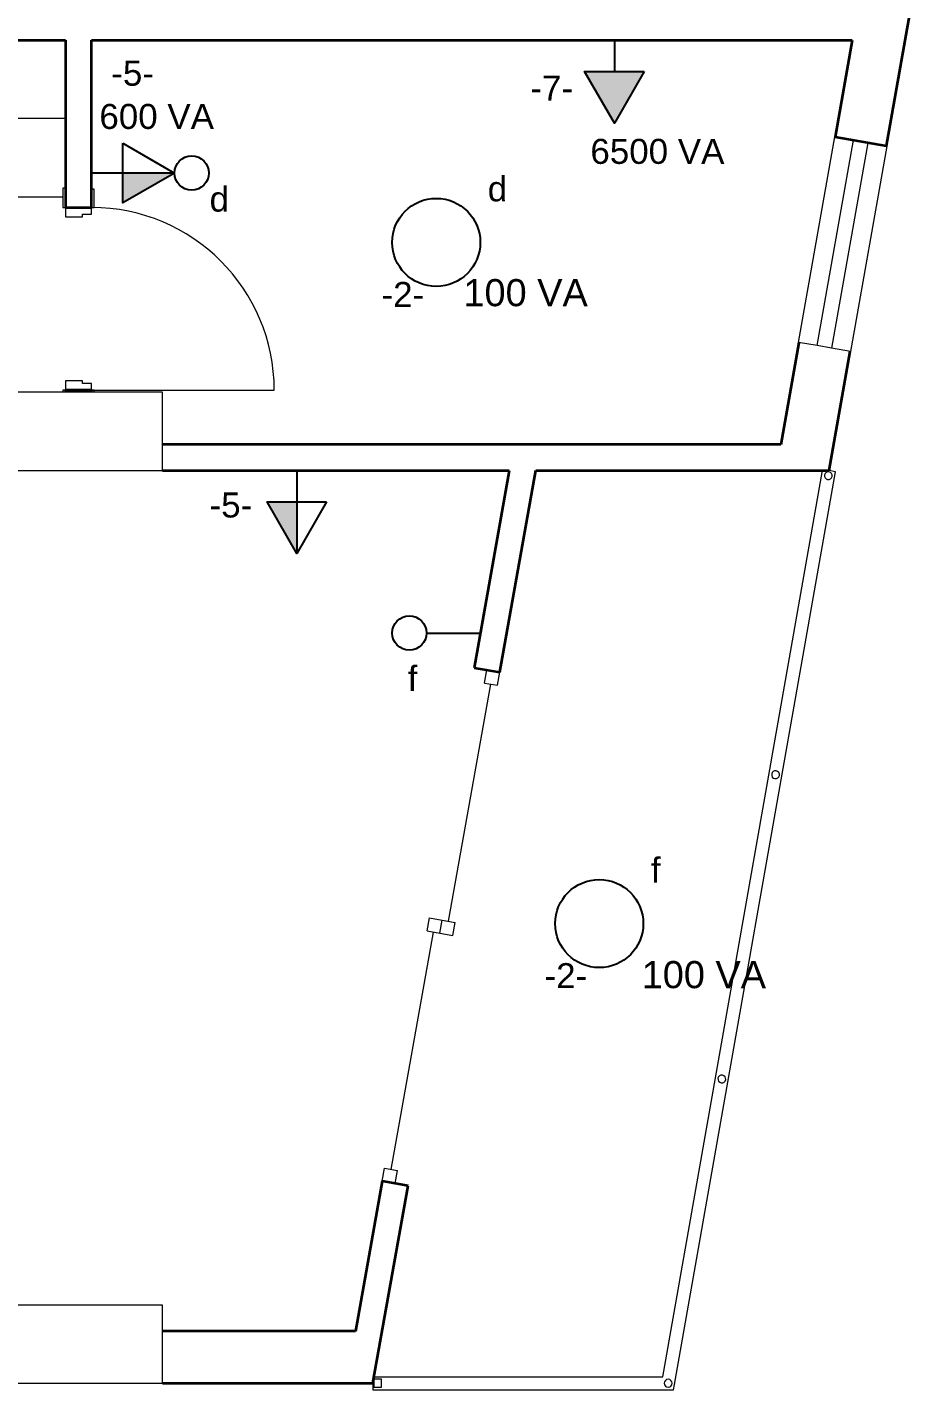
# Model space of a CAD drawing. Header units: metres. Extents: x -182 to 99, y 70 to 113.
# Drawn here: x 75.6 to 78.98, y 82.21 to 87.43 of the extents above; entities that cross this region are included whole.
import ezdxf

# ---------------------------------------------------------------- set-up
doc = ezdxf.new("R2010")
doc.units = ezdxf.units.M
doc.header["$LTSCALE"] = 0.01
for name, color, linetype, lineweight in [('A-DETL', 5, 'Continuous', 9), ('A-DOOR', 1, 'Continuous', 9), ('A-DOOR-FRAM', 1, 'Continuous', 13), ('A-DOOR-GLAZ', 1, 'Continuous', 13), ('A-FLOR-HRAL', 1, 'Continuous', 9), ('A-GLAZ', 6, 'Continuous', 9), ('A-GLAZ-FRAM', 6, 'Continuous', 13), ('A-GLAZ-SILL', 1, 'Continuous', 9), ('A-WALL', 2, 'Continuous', 9), ('S-COLS', 6, 'Continuous', 9)]:
    doc.layers.add(name, color=color, linetype=linetype, lineweight=lineweight)
doc.layers.add('Elétrica', color=7, linetype='Continuous')
doc.layers.get('0').off()
doc.styles.add('Arial', font='arial.ttf', dxfattribs={"height": 0.29506})

# ---------------------------------------------------------------- blocks, each defined once
blk = doc.blocks.new('Pilar rectangular hormigón - 300 x 700 mm-553680-Nivel 9')
at = {"layer": 'S-COLS'}
for p, q in [((0.15, 0.35), (-0.15, 0.35)), ((-0.15, 0.35), (-0.15, -0.35)), ((0.15, -0.35), (0.15, 0.35)), ((-0.15, -0.35), (0.15, -0.35))]:
    blk.add_line(p, q, dxfattribs=at)
blk = doc.blocks.new('Puerta de 1 hoja - 70 x 210 cm-216926-Nivel 9')
at = {"layer": 'A-DOOR', "lineweight": 13}
blk.add_line((0.6169, 0.05), (0.6169, 0.75), dxfattribs=at)
blk.add_arc((0.6169, 0.05), 0.7, 90, 180, dxfattribs=at)
at = {"layer": 'A-DOOR-FRAM'}
for p, q in [((-0.0831, 0.06), (-0.1531, 0.06)), ((-0.1531, 0.06), (-0.1531, 0.05)), ((-0.0831, 0.05), (-0.0831, 0.06)), ((0.6254, 0.06), (0.6169, 0.06)), ((0.6169, 0.06), (0.6169, 0.05)), ((-0.0581, 0.05), (-0.0831, 0.05)), ((-0.0581, 0.015), (-0.0581, 0.05)), ((-0.0481, 0.015), (-0.0581, 0.015)), ((-0.0481, -0.05), (-0.0481, 0.015)), ((0.5919, 0.015), (0.5819, 0.015)), ((0.5819, 0.015), (0.5819, -0.05)), ((0.6169, 0.05), (0.5919, 0.05)), ((0.5919, 0.05), (0.5919, 0.015)), ((-0.1581, -0.05), (-0.1581, -0.06)), ((-0.0831, -0.06), (-0.0831, -0.05)), ((-0.0831, -0.05), (-0.0481, -0.05)), ((0.5819, -0.05), (0.6169, -0.05)), ((0.6169, -0.05), (0.6169, -0.06)), ((-0.1581, -0.06), (-0.0831, -0.06)), ((0.6169, -0.06), (0.6254, -0.06))]:
    blk.add_line(p, q, dxfattribs=at)
blk = doc.blocks.new('Barandilla - 30 mm-412618-Nivel 9')
at = {"layer": 'A-FLOR-HRAL'}
for p, q in [((0.015, 0.016), (-0.015, 0.016)), ((-0.015, 0.016), (-0.015, -0.014)), ((0.015, -0.014), (0.015, 0.016)), ((-0.015, -0.014), (0.015, -0.014))]:
    blk.add_line(p, q, dxfattribs=at)
blk = doc.blocks.new('Barandilla - 30 mm-412620-Nivel 9')
at = {"layer": 'A-FLOR-HRAL'}
for start, end in [(0, 180), (180, 360)]:
    blk.add_arc((0, 0), 0.015, start, end, dxfattribs=at)
blk = doc.blocks.new('Barandilla - Barandilla-464421-Nivel 9')
for name, p, rotation in [('Barandilla - 30 mm-412620-Nivel 9', (3.8259, -11.9134), 169.9999999999997), ('Barandilla - 30 mm-412620-Nivel 9', (3.6237, -13.0604), 169.9999999999997), ('Barandilla - 30 mm-412620-Nivel 9', (3.4179, -14.2271), 169.9999999999997), ('Barandilla - 30 mm-412618-Nivel 9', (2.0999, -15.3939), 89.99999999999977), ('Barandilla - 30 mm-412620-Nivel 9', (3.2122, -15.3939), 89.99999999999977)]:
    blk.add_blockref(name, p, dxfattribs=dict(rotation=rotation))
blk = doc.blocks.new('Tipo de barandal superior -  65-464425-Nivel 9')
at = {"layer": 'A-FLOR-HRAL'}
for p, q in [((3.1912, -15.3689), (3.804, -11.8937)), ((3.2368, -15.3982), (3.854, -11.8981)), ((3.854, -11.8981), (3.8294, -11.8937)), ((2.0799, -15.3939), (2.0799, -15.4189)), ((2.0844, -15.3689), (3.1912, -15.3689)), ((3.2332, -15.4189), (3.2368, -15.3982)), ((2.0799, -15.4189), (3.2122, -15.4189)), ((3.2122, -15.4189), (3.2332, -15.4189))]:
    blk.add_line(p, q, dxfattribs=at)
blk = doc.blocks.new('M_Deslizante-2 Paneles - 2000 x 2220 mm-440947-Nivel 9')
at = {"layer": 'A-DOOR-FRAM'}
for p, q in [((-1, 0.177), (-1, 0.127)), ((-1, 0.177), (-0.95, 0.177)), ((-0.95, 0.177), (-0.95, 0.127)), ((-0.0254, 0.177), (-0.0254, 0.127)), ((-0.0254, 0.177), (0.0254, 0.177)), ((0.0254, 0.177), (0.0254, 0.127)), ((-1, 0.127), (-0.95, 0.127)), ((-0.0254, 0.127), (-0.0254, 0.077)), ((-0.0254, 0.127), (0.0254, 0.127)), ((-0.0254, 0.127), (0.0254, 0.127)), ((0.0254, 0.127), (0.0254, 0.077)), ((0.9492, 0.127), (0.9492, 0.077)), ((0.9492, 0.127), (1, 0.127)), ((1, 0.127), (1, 0.077)), ((-0.0254, 0.077), (0.0254, 0.077)), ((0.9492, 0.077), (1, 0.077))]:
    blk.add_line(p, q, dxfattribs=at)
at = {"layer": 'A-DOOR-GLAZ'}
for p, q in [((-0.95, 0.152), (-0.0254, 0.152)), ((0.0254, 0.102), (0.9492, 0.102))]:
    blk.add_line(p, q, dxfattribs=at)
blk = doc.blocks.new('Ventana simple - 25 x 80 cm-430068-Nivel 9')
at = {"layer": 'A-GLAZ-FRAM', "lineweight": 9}
for p, q in [((-0.4, 0.035), (0.4, 0.035)), ((-0.4, -0.02), (-0.4, 0.035)), ((0.4, 0.035), (0.4, -0.02)), ((0.4, -0.02), (-0.4, -0.02))]:
    blk.add_line(p, q, dxfattribs=at)
at = {"layer": 'A-GLAZ-SILL'}
for p, q in [((-0.4, 0.1079), (0.4, 0.1079)), ((-0.4, 0.035), (-0.4, 0.1079)), ((0.4, 0.1079), (0.4, 0.035)), ((-0.4, -0.0941), (-0.4, -0.02)), ((0.4, -0.02), (0.4, -0.0941)), ((0.4, -0.0941), (-0.4, -0.0941))]:
    blk.add_line(p, q, dxfattribs=at)

msp = doc.modelspace()

# ---------------------------------------------------------------- hatches: boundary and pattern name
at = {"layer": 'Elétrica', "ltscale": 0.5, "true_color": 0xffffff}
for points in [[(77.8493, 87.0651), (77.9635, 87.2628), (77.7351, 87.2628)], [(76.1633, 86.8736), (75.9656, 86.8736), (75.9656, 86.7595)], [(76.6321, 85.4151), (76.6321, 85.6128), (76.5179, 85.6128)]]:
    msp.add_hatch(color=7, dxfattribs=at).paths.add_polyline_path(points)

# ---------------------------------------------------------------- linework, layer by layer
at = {"layer": 'A-DETL'}
for p, q in [((75.7457, 87.0827), (73.5457, 87.0827)), ((73.5457, 86.7827), (75.7357, 86.7827))]:
    msp.add_line(p, q, dxfattribs=at)
at = {"layer": 'A-WALL', "color": 7, "lineweight": 35}
for p, q in [((78.8921, 86.9777), (78.9811, 87.4827)), ((73.5457, 87.3827), (75.7457, 87.3827)), ((75.7457, 87.3827), (75.7457, 86.7412)), ((75.8457, 87.3827), (78.7604, 87.3827)), ((75.8457, 86.7412), (75.8457, 87.3827)), ((78.7604, 87.3827), (78.6951, 87.0124)), ((78.6951, 87.0124), (78.8921, 86.9777)), ((75.7457, 86.7412), (75.8457, 86.7412)), ((78.5561, 86.2241), (78.4871, 85.8327)), ((78.6725, 85.7327), (78.7531, 86.1894)), ((75.7457, 86.0412), (75.7457, 86.0327)), ((75.8457, 86.0412), (75.7457, 86.0412)), ((75.8457, 86.0327), (75.8457, 86.0412)), ((78.4871, 85.8327), (76.1171, 85.8327)), ((76.1171, 85.7327), (77.4464, 85.7327)), ((77.4464, 85.7327), (77.3114, 84.9766)), ((77.4098, 84.959), (77.5479, 85.7327)), ((77.5479, 85.7327), (78.6725, 85.7327)), ((77.3114, 84.9766), (77.4098, 84.959)), ((76.9599, 83.0077), (76.8572, 82.4325)), ((76.9231, 82.2325), (77.0583, 82.9901)), ((77.0583, 82.9901), (76.9599, 83.0077)), ((76.8572, 82.4325), (76.1171, 82.4325)), ((76.1171, 82.2325), (76.9231, 82.2325))]:
    msp.add_line(p, q, dxfattribs=at)
at = {"layer": 'Elétrica', "color": 7, "ltscale": 0.5, "true_color": 0xffffff}
for p, q in [((77.8493, 87.3827), (77.8493, 87.2628)), ((76.1633, 86.8736), (75.8457, 86.8736)), ((77.1294, 85.1094), (77.3351, 85.1094))]:
    msp.add_line(p, q, dxfattribs=at)
for points in [[(77.9635, 87.2628), (77.8493, 87.0651), (77.7351, 87.2628)], [(75.9656, 86.9878), (76.1633, 86.8736), (75.9656, 86.7595)], [(76.7463, 85.6128), (76.6321, 85.4151), (76.5179, 85.6128)]]:
    msp.add_lwpolyline(points, close=True, dxfattribs=at)
msp.add_lwpolyline([(76.6321, 85.7327), (76.6321, 85.6128), (76.6321, 85.4151)], dxfattribs=at)
for centre, radius in [((76.2292, 86.8736), 0.0658), ((77.1664, 86.6077), 0.1688), ((77.0636, 85.1094), 0.0658), ((77.7912, 83.9951), 0.1688)]:
    msp.add_circle(centre, radius, dxfattribs=at)

# ---------------------------------------------------------------- block references
at = {"layer": 'A-DOOR'}
for name, p, rotation in [('Puerta de 1 hoja - 70 x 210 cm-216926-Nivel 9', (75.7957, 86.6581), 269.9999999999999), ('M_Deslizante-2 Paneles - 2000 x 2220 mm-440947-Nivel 9', (77.3099, 83.961), 79.87747997241945)]:
    msp.add_blockref(name, p, dxfattribs=dict(at, rotation=rotation))
at = {"layer": 'A-FLOR-HRAL'}
for name in ['Tipo de barandal superior -  65-464425-Nivel 9', 'Barandilla - Barandilla-464421-Nivel 9']:
    msp.add_blockref(name, (74.8431, 97.6264), dxfattribs=at)
at = {"layer": 'A-GLAZ', "rotation": 79.99999999999994}
msp.add_blockref('Ventana simple - 25 x 80 cm-430068-Nivel 9', (78.7308, 86.5995), dxfattribs=at)
at = {"layer": 'S-COLS'}
for p, rotation in [((75.7671, 85.8827), 89.99999999999945), ((75.7671, 82.3825), 269.9999999999996)]:
    msp.add_blockref('Pilar rectangular hormigón - 300 x 700 mm-553680-Nivel 9', p, dxfattribs=dict(at, rotation=rotation))

# ---------------------------------------------------------------- texts
at = {"layer": 'Elétrica', "color": 7, "ltscale": 0.5, "true_color": 0xffffff, "style": 'Arial'}
for s, height, p in [('-5-', 0.09589, (75.9211, 87.2085)), ('-7-', 0.09589, (77.5273, 87.1515)), ('d', 0.0959, (77.3638, 86.7651)), ('d', 0.0959, (76.2979, 86.7257)), ('-2-', 0.09589, (76.9567, 86.3601)), ('-5-', 0.09589, (76.2977, 85.5526)), ('f', 0.0959, (77.0572, 84.8878)), ('f', 0.0959, (77.9886, 84.1525)), ('-2-', 0.09589, (77.5814, 83.7476))]:
    msp.add_text(s, height=height, dxfattribs=at).set_placement(p)
at = {"layer": 'Elétrica', "color": 7, "ltscale": 0.5, "true_color": 0xffffff, "width": 0.595396, "attachment_point": 8, "style": 'Arial'}
for s, insert, char_height in [('{\\H0.0275x;\\P\\P}600 VA', (76.0951, 87.0413), 0.095887), ('{\\H0.0275x;\\P\\P}6500 VA', (78.0141, 86.9074), 0.095887), ('{\\H0.0275x;\\P\\P}100 VA', (77.509, 86.3614), 0.104025), ('{\\H0.0275x;\\P\\P}100 VA', (78.1921, 83.7461), 0.104025)]:
    msp.add_mtext(s, dxfattribs=dict(at, insert=insert, char_height=char_height))

doc.saveas('drawing.dxf')
